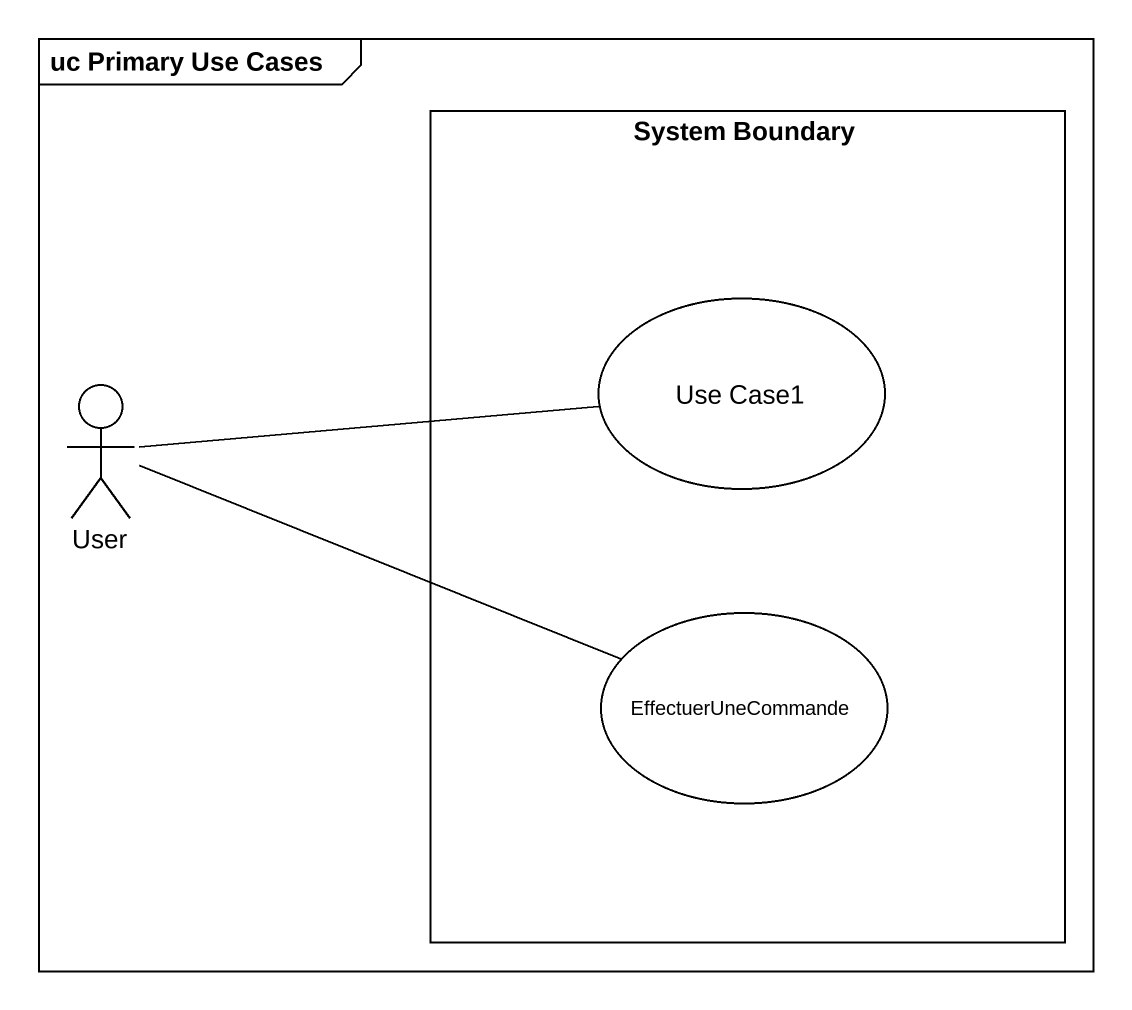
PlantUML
@startuml
mainframe uc Primary Use Cases
rectangle "System Boundary" as System_Boundary {
  usecase "Use Case1" as Use_Case1
  usecase EffectuerUneCommande
}
actor User
User -right- Use_Case1
User -right- EffectuerUneCommande
@enduml
